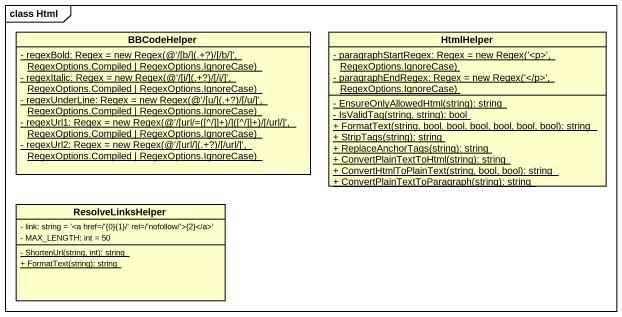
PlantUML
@startuml
mainframe class Html
hide circle
hide empty members
skinparam classAttributeIconSize 0
class BBCodeHelper {
  {static} {field} - regexBold: Regex = new Regex(@'/[b/](.+?)/[/b/]', RegexOptions.Compiled | RegexOptions.IgnoreCase)
  {static} {field} - regexItalic: Regex = new Regex(@'/[i/](.+?)/[/i/]', RegexOptions.Compiled | RegexOptions.IgnoreCase)
  {static} {field} - regexUnderLine: Regex = new Regex(@'/[u/](.+?)/[/u/]', RegexOptions.Compiled | RegexOptions.IgnoreCase)
  {static} {field} - regexUrl1: Regex = new Regex(@'/[url/=([^/]]+)/]([^/]]+)/[/url/]', RegexOptions.Compiled | RegexOptions.IgnoreCase)
  {static} {field} - regexUrl2: Regex = new Regex(@'/[url/](.+?)/[/url/]', RegexOptions.Compiled | RegexOptions.IgnoreCase)
}
class HtmlHelper {
  {static} {field} - paragraphStartRegex: Regex = new Regex('<p>', RegexOptions.IgnoreCase)
  {static} {field} - paragraphEndRegex: Regex = new Regex('</p>', RegexOptions.IgnoreCase)
  {static} - EnsureOnlyAllowedHtml(string): string
  {static} - IsValidTag(string, string): bool
  {static} + FormatText(string, bool, bool, bool, bool, bool, bool): string
  {static} + StripTags(string): string
  {static} + ReplaceAnchorTags(string): string
  {static} + ConvertPlainTextToHtml(string): string
  {static} + ConvertHtmlToPlainText(string, bool, bool): string
  {static} + ConvertPlainTextToParagraph(string): string
}
class ResolveLinksHelper {
  - link: string = '<a href=/'{0}{1}/' rel=/'nofollow/'>{2}</a>'
  - MAX_LENGTH: int = 50
  {static} - ShortenUrl(string, int): string
  {static} + FormatText(string): string
}
@enduml
